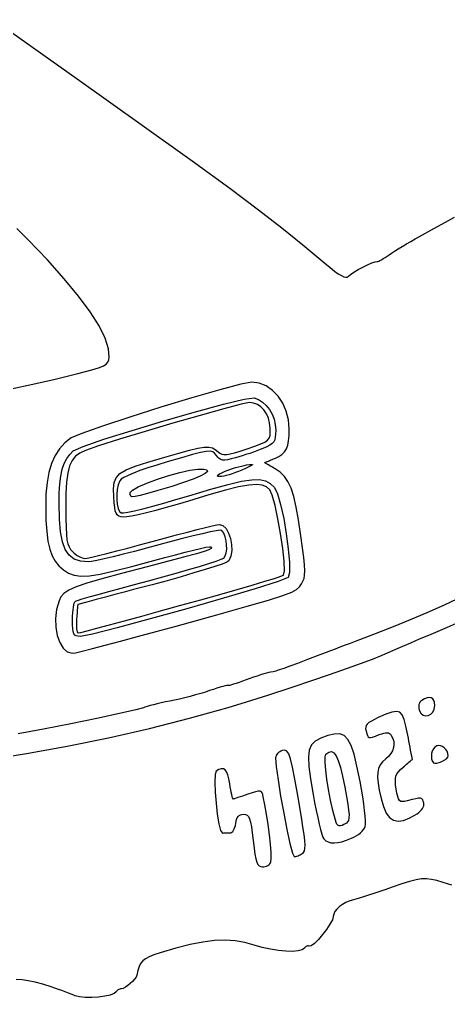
# Model space of a CAD drawing. Extents: x 7 to 348, y 3 to 340.
# Drawn here: x 201.6 to 237.4, y 5.8 to 87.2 of the extents above; entities that cross this region are included whole.
import ezdxf

# ---------------------------------------------------------------- set-up
doc = ezdxf.new("R2010")
doc.units = 0
doc.layers.get('0').update_dxf_attribs({"linetype": 'CONTINUOUS'})

msp = doc.modelspace()

# ---------------------------------------------------------------- linework, layer by layer
at = {"color": 7}
for points in [[(199.389969, 87.21158), (206.392094, 82.265145), (211.832927, 78.409741), (215.986696, 75.444217), (219.127634, 73.167426), (221.529978, 71.378216), (223.467955, 69.875437), (225.2158, 68.457942), (227.047747, 66.924578), (227.487395, 66.560765), (227.860756, 66.268278), (228.173447, 66.044033), (228.431076, 65.884941), (228.639263, 65.787916), (228.803621, 65.74987), (228.929763, 65.767706), (229.023302, 65.838361), (229.195799, 65.991057), (229.478434, 66.181382), (229.834333, 66.390543), (230.226624, 66.599743), (230.618428, 66.790186), (230.972874, 66.94308), (231.253086, 67.039631), (231.422191, 67.061052), (231.467818, 67.066978), (231.543789, 67.09609), (231.646053, 67.146066), (231.770558, 67.214581), (231.913255, 67.299312), (232.070089, 67.39794), (232.237012, 67.508134), (232.409969, 67.627576), (232.614608, 67.766452), (232.872328, 67.932348), (233.172711, 68.119035), (233.505344, 68.320285), (233.859804, 68.529866), (234.225671, 68.741552), (234.592535, 68.949113), (234.949969, 69.146318), (236.15433, 69.802787), (237.113713, 70.330413), (237.875366, 70.757192)], [(200.909171, 56.45325), (202.714964, 56.840882), (204.559256, 57.2643), (206.445558, 57.724096), (207.220851, 57.922273), (207.823012, 58.088869), (208.27479, 58.235709), (208.598922, 58.374534), (208.818153, 58.517141), (208.955228, 58.675326), (209.032884, 58.860831), (209.073869, 59.08548), (209.029201, 59.797922), (208.745483, 60.671795), (208.228085, 61.699338), (207.482367, 62.87275), (206.513695, 64.184284), (205.327433, 65.626155), (203.928949, 67.190586), (202.323601, 68.869803), (201.385551, 69.804994)], [(214.652866, 36.700234), (218.043701, 37.643252), (220.567047, 38.350952), (222.358797, 38.86914), (223.55484, 39.243564), (224.291065, 39.519973), (224.703361, 39.744198), (224.927617, 39.961961), (225.099725, 40.219037), (225.226564, 40.437364), (225.316344, 40.670762), (225.368719, 40.951827), (225.383338, 41.313298), (225.359857, 41.787713), (225.297944, 42.407812), (225.197241, 43.20619), (225.057408, 44.215502), (224.857812, 45.535511), (224.662057, 46.616733), (224.458451, 47.489562), (224.235309, 48.184421), (223.980945, 48.731706), (223.683669, 49.161813), (223.331797, 49.505136), (222.913643, 49.792072), (222.803712, 49.857011), (222.69378, 49.92195), (222.583849, 49.98689), (222.473921, 50.051829), (222.36399, 50.116768), (222.254058, 50.181708), (222.144127, 50.246647), (222.034196, 50.311586), (222.139417, 50.355839), (222.244638, 50.400063), (222.349859, 50.444315), (222.45508, 50.48854), (222.560301, 50.532792), (222.665521, 50.577044), (222.770742, 50.621269), (222.875963, 50.665521), (223.208319, 50.824271), (223.476848, 51.000604), (223.687561, 51.206654), (223.846472, 51.454614), (223.959601, 51.756677), (224.032961, 52.12492), (224.072566, 52.571565), (224.084419, 53.108775), (224.019669, 53.883447), (223.834528, 54.610226), (223.542668, 55.272009), (223.157765, 55.851778), (222.693484, 56.332402), (222.163499, 56.696836), (221.58148, 56.928032), (220.961102, 57.008889), (220.044047, 56.834814), (218.287422, 56.370587), (215.973285, 55.703244), (213.383701, 54.919824), (210.800736, 54.107362), (208.506449, 53.352813), (206.782904, 52.743298), (205.912164, 52.365769), (205.378942, 51.951608), (204.928679, 51.467371), (204.558005, 50.903914), (204.263546, 50.252066), (204.041925, 49.502653), (203.889768, 48.646503), (203.803702, 47.674502), (203.780334, 46.577419), (203.804012, 45.491598), (203.864362, 44.563369), (203.966081, 43.776194), (204.113872, 43.113508), (204.312441, 42.558801), (204.566495, 42.095533), (204.880735, 41.707167), (205.259872, 41.377136), (205.681075, 41.113258), (206.147464, 40.941865), (206.710613, 40.868261), (207.422078, 40.897725), (208.33343, 41.035619), (209.496234, 41.287248), (210.962051, 41.657947), (212.782449, 42.152993), (213.717917, 42.409138), (214.595783, 42.642931), (215.396462, 42.849631), (216.100375, 43.024496), (216.687936, 43.162784), (217.139568, 43.259728), (217.435684, 43.310612), (217.556707, 43.310641), (217.611856, 43.233933), (217.575542, 43.155475), (217.39052, 43.057318), (216.999538, 42.921569), (216.345352, 42.730307), (215.370709, 42.465639), (214.018362, 42.109644), (212.231063, 41.644429), (210.112339, 41.088762), (208.463388, 40.639323), (207.220939, 40.271615), (206.321708, 39.961114), (205.702425, 39.683295), (205.299812, 39.41366), (205.050593, 39.127684), (204.89149, 38.800842), (204.690864, 38.086256), (204.605876, 37.343955), (204.626986, 36.611842), (204.744678, 35.927848), (204.949405, 35.329904), (205.231639, 34.855827), (205.58184, 34.543605), (205.990481, 34.431111), (206.257649, 34.477424), (206.828912, 34.610153), (207.668738, 34.820013), (208.7416, 35.097664), (210.011967, 35.433818), (211.444309, 35.819165), (213.003102, 36.244417), (214.652866, 36.700234)], [(206.022222, 37.236682), (206.027048, 37.519779), (206.040849, 37.789612), (206.062665, 38.039915), (206.091528, 38.264338), (206.126469, 38.45656), (206.166522, 38.610286), (206.210724, 38.719167), (206.258104, 38.77691), (206.425142, 38.837926), (206.812289, 38.956234), (207.394536, 39.124805), (208.146862, 39.336698), (209.044258, 39.58494), (210.061708, 39.862534), (211.1742, 40.162536), (212.356717, 40.47792), (213.542688, 40.797198), (214.665075, 41.10832), (215.698169, 41.403524), (216.616269, 41.675078), (217.393658, 41.915193), (218.004636, 42.116107), (218.42349, 42.270087), (218.624514, 42.369345), (218.75091, 42.542629), (218.832218, 42.797815), (218.870132, 43.110094), (218.86635, 43.454687), (218.822552, 43.806816), (218.740442, 44.141644), (218.621709, 44.434421), (218.468044, 44.660368), (218.325502, 44.673915), (217.992599, 44.631017), (217.490909, 44.536614), (216.842021, 44.395588), (216.067516, 44.212877), (215.188972, 43.993364), (214.227977, 43.741961), (213.20611, 43.463605), (212.172, 43.180903), (211.17591, 42.917025), (210.241888, 42.677842), (209.393971, 42.469054), (208.656208, 42.296475), (208.052636, 42.165863), (207.607304, 42.083059), (207.34425, 42.053792), (206.693598, 42.105919), (206.159983, 42.279457), (205.734071, 42.592893), (205.406526, 43.064684), (205.168015, 43.713344), (205.009205, 44.557273), (204.920765, 45.615013), (204.893362, 46.905023), (204.908856, 47.776779), (204.957062, 48.537058), (205.040571, 49.195369), (205.161975, 49.761394), (205.323855, 50.244643), (205.528807, 50.65474), (205.779415, 51.001281), (206.078272, 51.293832), (206.902335, 51.660721), (208.636689, 52.257791), (210.977785, 52.996338), (213.622069, 53.787548), (216.265994, 54.542662), (218.606003, 55.17292), (220.338548, 55.589593), (221.160078, 55.703893), (221.527364, 55.567382), (221.866945, 55.354559), (222.17227, 55.075243), (222.436783, 54.739201), (222.653925, 54.356198), (222.817142, 53.936082), (222.91988, 53.48859), (222.955584, 53.023516), (222.949601, 52.690353), (222.925612, 52.42385), (222.874583, 52.210942), (222.787467, 52.038504), (222.655217, 51.893442), (222.468796, 51.762688), (222.219153, 51.633148), (221.897248, 51.491727), (221.659631, 51.39563), (221.389592, 51.292986), (221.096496, 51.186898), (220.789714, 51.080614), (220.478612, 50.977292), (220.172562, 50.880066), (219.880931, 50.792182), (219.613088, 50.716773), (219.242324, 50.620874), (218.945912, 50.556386), (218.710758, 50.524974), (218.523769, 50.528361), (218.371852, 50.56807), (218.241911, 50.645878), (218.120852, 50.763396), (217.995579, 50.922315), (217.857936, 51.091169), (217.701035, 51.203888), (217.481266, 51.254632), (217.155008, 51.237416), (216.678651, 51.146597), (216.008577, 50.976191), (215.101173, 50.720357), (213.912825, 50.373195), (213.052922, 50.113833), (212.294927, 49.871122), (211.640084, 49.645598), (211.089629, 49.437713), (210.644799, 49.248004), (210.306833, 49.076949), (210.076968, 48.925057), (209.956445, 48.792779), (209.827755, 48.468816), (209.742834, 48.081466), (209.700331, 47.660955), (209.69892, 47.237509), (209.737175, 46.841325), (209.813773, 46.502687), (209.927359, 46.251763), (210.076573, 46.11878), (210.260957, 46.121602), (210.639747, 46.186203), (211.189869, 46.306994), (211.888242, 46.478162), (212.711795, 46.693808), (213.637447, 46.94809), (214.642124, 47.23511), (215.702752, 47.549054), (217.537733, 48.092304), (218.988705, 48.49368), (220.113047, 48.75863), (220.968144, 48.892629), (221.611382, 48.901096), (222.100137, 48.789505), (222.4918, 48.563304), (222.84375, 48.227968), (223.102712, 47.715565), (223.368915, 46.816292), (223.622116, 45.663019), (223.84208, 44.388645), (224.008572, 43.126011), (224.101347, 42.007959), (224.100218, 41.16736), (223.984848, 40.737113), (223.172497, 40.417355), (221.257614, 39.811537), (218.598462, 39.020948), (215.553293, 38.146877), (212.480373, 37.2907), (209.737952, 36.553676), (207.684294, 36.037181), (206.677655, 35.842504), (206.478037, 35.850407), (206.323319, 35.88179), (206.207868, 35.948761), (206.126046, 36.063315), (206.072218, 36.237418), (206.040744, 36.483092), (206.025984, 36.812305), (206.022222, 37.236682)], [(215.043221, 38.42941), (216.722446, 38.896516), (218.298231, 39.340197), (219.735428, 39.750182), (220.998889, 40.116167), (222.053466, 40.42791), (222.864017, 40.675108), (223.395388, 40.847518), (223.612433, 40.934838), (223.688952, 41.307399), (223.658752, 42.099032), (223.543752, 43.174045), (223.365867, 44.396632), (223.147018, 45.631128), (222.909119, 46.741729), (222.67409, 47.592714), (222.463848, 48.048333), (222.184347, 48.289182), (221.826887, 48.43955), (221.349276, 48.493567), (220.709329, 48.445505), (219.86485, 48.28952), (218.773652, 48.019801), (217.393545, 47.630588), (215.682342, 47.11604), (214.73191, 46.831306), (213.816128, 46.569037), (212.957111, 46.334765), (212.176992, 46.133964), (211.497892, 45.972137), (210.94194, 45.854789), (210.531258, 45.787395), (210.287977, 45.775541), (210.058406, 45.809747), (209.880398, 45.863087), (209.746288, 45.951309), (209.648408, 46.090219), (209.579089, 46.295592), (209.530662, 46.583233), (209.495463, 46.968946), (209.465822, 47.468508), (209.44474, 48.128738), (209.489808, 48.64704), (209.646763, 49.058999), (209.961345, 49.400093), (210.479287, 49.705937), (211.246328, 50.012007), (212.308203, 50.353891), (213.71065, 50.767093), (214.868187, 51.098648), (215.773849, 51.343616), (216.467591, 51.506064), (216.989372, 51.590166), (217.379144, 51.600044), (217.676863, 51.539704), (217.922489, 51.413354), (218.155974, 51.225083), (218.307782, 51.103304), (218.464424, 51.021149), (218.645032, 50.980594), (218.868735, 50.983416), (219.154663, 51.031761), (219.521944, 51.127462), (219.989708, 51.272412), (220.577085, 51.468584), (221.222169, 51.690129), (221.70659, 51.869284), (222.052854, 52.025917), (222.283466, 52.179869), (222.420928, 52.351065), (222.487744, 52.559373), (222.506427, 52.82469), (222.499456, 53.166857), (222.45285, 53.613445), (222.346164, 54.023147), (222.185041, 54.388992), (221.975135, 54.703952), (221.722095, 54.961056), (221.431567, 55.153362), (221.109201, 55.273871), (220.760648, 55.315584), (220.068981, 55.173767), (218.620597, 54.79367), (216.648623, 54.243422), (214.386183, 53.59115), (212.066403, 52.904898), (209.922418, 52.252795), (208.187346, 51.702942), (207.094322, 51.323438), (206.632017, 51.106634), (206.262636, 50.838156), (205.976536, 50.490092), (205.764076, 50.034416), (205.615611, 49.443217), (205.521504, 48.688498), (205.472109, 47.742292), (205.4578, 46.576629), (205.461695, 45.652775), (205.476201, 44.916457), (205.505541, 44.340216), (205.553922, 43.896506), (205.625567, 43.557924), (205.724689, 43.296925), (205.855505, 43.086048), (206.022222, 42.897778), (206.145023, 42.784381), (206.277783, 42.678604), (206.4163, 42.582761), (206.556364, 42.499139), (206.69377, 42.430079), (206.824309, 42.377868), (206.943774, 42.344848), (207.047959, 42.333277), (207.245636, 42.362092), (207.633056, 42.444614), (208.187225, 42.575113), (208.885147, 42.747777), (209.703825, 42.956847), (210.620263, 43.196482), (211.61147, 43.460924), (212.654444, 43.744444), (213.697219, 44.027908), (214.687841, 44.292351), (215.603362, 44.531986), (216.420827, 44.741028), (217.117275, 44.913719), (217.669759, 45.044219), (218.055317, 45.126741), (218.251001, 45.155556), (218.550072, 45.063608), (218.813109, 44.813361), (219.029856, 44.443057), (219.190059, 43.99105), (219.283463, 43.495609), (219.299832, 42.995088), (219.228884, 42.527756), (219.060375, 42.131911), (218.890139, 42.029521), (218.486756, 41.869134), (217.876546, 41.65885), (217.085822, 41.406826), (216.140905, 41.121217), (215.068105, 40.810208), (213.893747, 40.481899), (212.644141, 40.144474), (211.869319, 39.938847), (211.094498, 39.733248), (210.319676, 39.527621), (209.544855, 39.321994), (208.770034, 39.116395), (207.995212, 38.910768), (207.220391, 38.705169), (206.44557, 38.499542), (206.434732, 38.351093), (206.423895, 38.202644), (206.413058, 38.054224), (206.40222, 37.905775), (206.391383, 37.757326), (206.380546, 37.608877), (206.369708, 37.460456), (206.358871, 37.312007), (206.345889, 37.073445), (206.342361, 36.850884), (206.347751, 36.649208), (206.361552, 36.473271), (206.383199, 36.327983), (206.412157, 36.218142), (206.447892, 36.148687), (206.489864, 36.124416), (206.703744, 36.171463), (207.23216, 36.306308), (208.040029, 36.519471), (209.092272, 36.801496), (210.353803, 37.142984), (211.789543, 37.534427), (213.364408, 37.966368), (215.043221, 38.42941)], [(210.82, 47.827607), (211.003221, 48.03092), (211.49849, 48.302249), (212.224225, 48.613342), (213.098834, 48.93595), (214.040737, 49.241879), (214.968348, 49.502878), (215.800076, 49.690726), (216.454338, 49.77717), (216.961175, 49.773784), (217.225982, 49.70653), (217.258852, 49.582098), (217.069876, 49.407177), (216.669146, 49.188511), (216.066754, 48.932874), (215.272792, 48.646955), (214.29735, 48.337526), (213.13256, 47.988643), (212.26204, 47.733768), (211.642954, 47.566665), (211.232476, 47.48101), (210.987773, 47.470568), (210.866011, 47.529016), (210.824363, 47.65009), (210.82, 47.827607)], [(218.681689, 49.566096), (218.89008, 49.651948), (219.119492, 49.737462), (219.362407, 49.820435), (219.611296, 49.898554), (219.858638, 49.969561), (220.096907, 50.031198), (220.318581, 50.081236), (220.516134, 50.117361), (220.76401, 50.153147), (220.932635, 50.169516), (221.019393, 50.163589), (221.02165, 50.132262), (220.9368, 50.072826), (220.762209, 49.982402), (220.495261, 49.858055), (220.133331, 49.696963), (219.866693, 49.58492), (219.595675, 49.480668), (219.327798, 49.38649), (219.070586, 49.304617), (218.831566, 49.237364), (218.61826, 49.186931), (218.438191, 49.155604), (218.298886, 49.145726), (218.173895, 49.153346), (218.097281, 49.17282), (218.069538, 49.204457), (218.091185, 49.248963), (218.162719, 49.306875), (218.284645, 49.378729), (218.457461, 49.465089), (218.681689, 49.566096)], [(238.579654, 39.186951), (237.003305, 38.452721), (235.558584, 37.804852), (234.170085, 37.21021), (232.762391, 36.635775), (231.260091, 36.048442), (229.587778, 35.415164), (229.170769, 35.258841), (228.742765, 35.09803), (228.315918, 34.937277), (227.902383, 34.781208), (227.514314, 34.634424), (227.163864, 34.501497), (226.86319, 34.387028), (226.624444, 34.295616), (225.603503, 33.903948), (224.784598, 33.592714), (224.139489, 33.352034), (223.639928, 33.171948), (223.257666, 33.042606), (222.96446, 32.954045), (222.732061, 32.896387), (222.532222, 32.859726), (222.388597, 32.831024), (222.196146, 32.7822), (221.963265, 32.715962), (221.698343, 32.634908), (221.409776, 32.54169), (221.105953, 32.438933), (220.795266, 32.329318), (220.486111, 32.215469), (220.188477, 32.105459), (219.910807, 32.006822), (219.659186, 31.92145), (219.439685, 31.851205), (219.258382, 31.797978), (219.121358, 31.763603), (219.034685, 31.750056), (219.004444, 31.759088), (218.972624, 31.768683), (218.881429, 31.756265), (218.737253, 31.723894), (218.546488, 31.67332), (218.315532, 31.606264), (218.050773, 31.524589), (217.758614, 31.429988), (217.445443, 31.324324), (217.096411, 31.209742), (216.701466, 31.0896), (216.27421, 30.967454), (215.828248, 30.846945), (215.377178, 30.731601), (214.9346, 30.625034), (214.514117, 30.530772), (214.129332, 30.452427), (213.767281, 30.380432), (213.411951, 30.304345), (213.072382, 30.226508), (212.757605, 30.149207), (212.476647, 30.074701), (212.23855, 30.005359), (212.05234, 29.943439), (211.927051, 29.891256), (211.297077, 29.715065), (209.929857, 29.406342), (208.04501, 29.008917), (205.862168, 28.566562), (203.600956, 28.123021), (201.480996, 27.722124)], [(198.858147, 25.559738), (202.183213, 26.083175), (205.582921, 26.700395), (209.01108, 27.402451), (212.421512, 28.180453), (215.768027, 29.025483), (219.004444, 29.928566), (220.519557, 30.389096), (222.310912, 30.958621), (224.253244, 31.594665), (226.221298, 32.254698), (228.089813, 32.896217), (229.733534, 33.476777), (231.027201, 33.953873), (231.845556, 34.284976), (232.093397, 34.394874), (232.474934, 34.561018), (232.971069, 34.775196), (233.562703, 35.029281), (234.230734, 35.315031), (234.956065, 35.62429), (235.719592, 35.948846), (236.502222, 36.28057), (237.279093, 36.610685), (238.026112, 36.930669)], [(236.22, 30.089574), (236.200978, 30.32348), (236.145042, 30.506952), (236.053935, 30.639286), (235.929387, 30.719861), (235.773135, 30.748083), (235.586911, 30.722965), (235.372444, 30.644169), (235.131475, 30.510903), (235.051696, 30.44794), (234.986641, 30.370413), (234.936736, 30.280102), (234.902415, 30.178728), (234.884098, 30.068068), (234.882123, 29.949817), (234.897137, 29.825724), (234.92948, 29.697567), (235.059243, 29.443567), (235.240305, 29.288994), (235.451517, 29.227413), (235.671741, 29.252531), (235.879829, 29.357659), (236.054643, 29.536503), (236.175036, 29.782657), (236.22, 30.089574)], [(234.755597, 21.072771), (234.888219, 21.167118), (235.00625, 21.272274), (235.107821, 21.385248), (235.191063, 21.502934), (235.2541, 21.622371), (235.295065, 21.740453), (235.312083, 21.854216), (235.303277, 21.960586), (235.262914, 22.123033), (235.213511, 22.24199), (235.140757, 22.31946), (235.03034, 22.357475), (234.867944, 22.357475), (234.639262, 22.322649), (234.32998, 22.254436), (233.925785, 22.154896), (233.698232, 22.103616), (233.519901, 22.083861), (233.382318, 22.104463), (233.277004, 22.174595), (233.195489, 22.303232), (233.129297, 22.499376), (233.069957, 22.77206), (233.008988, 23.130284), (232.958956, 23.479196), (232.934967, 23.765284), (232.94143, 24.002548), (232.982841, 24.20493), (233.063632, 24.386455), (233.188259, 24.561123), (233.361171, 24.742874), (233.586819, 24.945707), (233.682213, 25.027749), (233.777607, 25.109819), (233.873003, 25.191861), (233.968397, 25.273931), (234.063791, 25.355973), (234.159185, 25.438044), (234.254582, 25.520086), (234.349976, 25.602156), (234.302444, 25.854067), (234.254912, 26.105979), (234.20738, 26.35789), (234.159846, 26.609802), (234.112314, 26.861714), (234.064782, 27.113625), (234.01725, 27.365537), (233.969718, 27.617448), (233.819909, 28.365563), (233.674262, 28.923036), (233.508231, 29.304488), (233.297273, 29.524621), (233.016834, 29.598084), (232.642373, 29.539523), (232.149342, 29.363614), (231.513197, 29.085032), (231.189262, 28.931616), (230.931714, 28.793355), (230.735324, 28.664577), (230.594865, 28.539553), (230.505107, 28.412525), (230.460827, 28.277792), (230.456791, 28.129653), (230.487776, 27.962352), (230.546241, 27.737562), (230.597273, 27.574522), (230.655955, 27.469225), (230.73737, 27.417635), (230.856609, 27.414813), (231.028751, 27.458614), (231.268885, 27.54407), (231.592095, 27.667176), (231.794866, 27.738832), (231.96935, 27.78791), (232.118611, 27.814157), (232.245721, 27.817544), (232.353742, 27.797788), (232.445738, 27.754467), (232.524777, 27.687524), (232.593924, 27.596733), (232.724435, 27.344088), (232.799608, 27.087491), (232.820154, 26.829879), (232.786753, 26.574242), (232.700116, 26.323544), (232.560941, 26.080664), (232.36993, 25.84862), (232.127783, 25.63035), (231.865376, 25.393255), (231.66764, 25.13663), (231.532811, 24.84549), (231.459123, 24.504876), (231.444814, 24.09983), (231.48811, 23.615424), (231.587249, 23.036615), (231.740467, 22.348529), (231.939615, 21.662051), (232.174048, 21.132631), (232.451518, 20.757049), (232.779773, 20.531977), (233.166562, 20.454168), (233.61963, 20.520293), (234.146731, 20.727106), (234.755597, 21.072771)], [(229.287426, 19.024233), (229.482331, 19.115955), (229.671443, 19.224498), (229.850101, 19.345769), (230.013645, 19.475817), (230.157418, 19.610634), (230.276756, 19.746129), (230.367002, 19.878379), (230.423494, 20.00329), (230.448019, 20.18507), (230.446608, 20.480274), (230.421124, 20.873466), (230.373267, 21.34918), (230.304808, 21.891978), (230.217514, 22.486422), (230.113146, 23.117076), (229.993464, 23.768502), (229.734356, 25.033168), (229.489869, 26.020466), (229.241615, 26.756388), (228.971207, 27.2669), (228.660254, 27.578022), (228.290368, 27.715746), (227.843162, 27.706151), (227.300245, 27.575002), (226.706359, 27.365198), (226.258439, 27.120511), (225.946496, 26.801036), (225.760545, 26.366865), (225.690597, 25.778037), (225.726667, 24.994672), (225.85877, 23.976782), (226.076916, 22.684514), (226.203194, 22.003935), (226.332483, 21.355078), (226.461128, 20.753183), (226.585484, 20.213405), (226.701895, 19.750955), (226.806712, 19.381047), (226.896287, 19.118834), (226.966966, 18.979557), (227.127675, 18.828907), (227.324689, 18.722876), (227.558332, 18.661493), (227.828929, 18.644842), (228.136806, 18.672782), (228.482291, 18.745341), (228.865704, 18.862576), (229.287426, 19.024233)], [(225.176069, 17.750988), (225.282021, 17.844121), (225.355898, 17.98162), (225.397227, 18.182054), (225.405524, 18.464107), (225.380321, 18.846348), (225.321165, 19.347406), (225.227563, 19.985934), (225.099047, 20.780558), (224.796852, 22.581672), (224.555727, 23.956151), (224.359859, 24.959028), (224.193447, 25.645308), (224.040683, 26.070024), (223.885757, 26.288153), (223.712868, 26.354758), (223.506205, 26.324842), (223.395517, 26.286488), (223.292122, 26.232556), (223.198289, 26.165471), (223.116295, 26.087719), (223.048409, 26.001811), (222.996907, 25.910201), (222.964059, 25.815403), (222.952121, 25.719871), (223.005275, 24.992584), (223.153537, 23.885708), (223.369316, 22.546225), (223.625023, 21.12106), (223.893064, 19.757108), (224.145848, 18.601351), (224.355781, 17.800687), (224.495278, 17.502096), (224.562354, 17.508022), (224.640163, 17.523262), (224.725913, 17.546687), (224.816811, 17.577223), (224.910063, 17.61394), (225.00288, 17.655794), (225.092466, 17.701853), (225.176069, 17.750988)], [(227.932045, 20.531667), (227.722055, 21.336169), (227.529867, 22.205752), (227.362523, 23.091168), (227.227068, 23.943225), (227.130537, 24.712676), (227.079974, 25.350329), (227.082514, 25.806964), (227.145012, 26.033363), (227.379197, 26.211784), (227.595328, 26.253863), (227.797092, 26.153195), (227.988176, 25.903259), (228.17227, 25.497705), (228.353058, 24.930015), (228.534231, 24.193782), (228.719476, 23.282543), (228.863302, 22.499433), (228.969034, 21.870077), (229.037459, 21.376132), (229.069369, 20.999111), (229.065559, 20.720671), (229.026802, 20.522382), (228.953895, 20.385814), (228.847627, 20.292596), (228.651102, 20.176603), (228.486304, 20.100121), (228.349102, 20.064222), (228.235355, 20.070149), (228.140923, 20.118691), (228.06167, 20.211119), (227.993456, 20.348448), (227.932045, 20.531667)], [(237.344568, 25.903823), (237.317108, 26.093025), (237.248068, 26.270402), (237.145116, 26.429434), (237.015901, 26.563518), (236.868087, 26.66619), (236.709325, 26.730847), (236.547279, 26.750885), (236.389599, 26.719925), (236.235534, 26.62459), (236.109973, 26.476875), (236.015787, 26.291512), (235.955846, 26.083232), (235.933014, 25.866796), (235.950173, 25.656907), (236.010207, 25.468354), (236.115976, 25.315813), (236.228122, 25.269613), (236.395678, 25.278362), (236.596851, 25.331843), (236.809864, 25.41953), (237.012923, 25.530979), (237.184249, 25.65575), (237.302051, 25.783455), (237.344568, 25.903823)], [(222.563476, 17.054124), (222.590851, 17.328444), (222.573212, 17.8389), (222.517685, 18.525264), (222.431398, 19.327227), (222.321484, 20.184562), (222.195068, 21.036929), (222.059277, 21.824103), (221.921237, 22.485802), (221.870959, 22.680168), (221.815818, 22.822154), (221.7425, 22.913989), (221.637688, 22.957846), (221.488056, 22.955024), (221.280296, 22.90953), (221.001079, 22.822634), (220.637094, 22.696565), (220.40646, 22.615821), (220.187814, 22.540524), (219.986188, 22.472255), (219.806622, 22.412706), (219.654143, 22.363543), (219.533795, 22.326374), (219.450604, 22.30295), (219.409608, 22.294765), (219.387962, 22.32073), (219.360276, 22.395039), (219.327662, 22.512472), (219.29127, 22.667891), (219.252247, 22.856021), (219.211737, 23.071695), (219.170879, 23.309693), (219.130818, 23.564822), (219.05626, 23.979011), (218.968049, 24.307151), (218.863294, 24.551922), (218.739102, 24.716006), (218.592589, 24.802084), (218.42086, 24.812808), (218.221027, 24.750832), (217.990197, 24.618865), (217.896784, 24.329164), (217.871497, 23.711775), (217.902894, 22.879925), (217.979563, 21.946672), (218.09009, 21.025245), (218.223047, 20.228758), (218.367017, 19.670381), (218.510578, 19.46323), (218.561356, 19.466052), (218.624689, 19.468874), (218.698053, 19.471696), (218.778915, 19.471696), (218.864753, 19.471696), (218.953038, 19.471696), (219.041241, 19.471696), (219.126833, 19.471894), (219.212445, 19.487134), (219.29451, 19.530794), (219.37139, 19.600446), (219.441449, 19.693467), (219.503049, 19.807343), (219.554552, 19.939452), (219.594323, 20.087223), (219.620711, 20.248118), (219.650592, 20.441722), (219.692866, 20.604875), (219.748746, 20.738987), (219.819434, 20.845498), (219.906142, 20.925846), (220.010076, 20.981472), (220.132444, 21.013787), (220.274456, 21.024229), (220.442488, 21.008989), (220.579479, 20.952206), (220.691405, 20.837821), (220.784239, 20.64972), (220.863964, 20.371731), (220.936552, 19.98774), (221.00798, 19.481574), (221.084222, 18.83712), (221.159468, 18.203362), (221.230605, 17.70222), (221.302953, 17.318877), (221.381834, 17.038489), (221.472577, 16.84624), (221.580501, 16.727283), (221.71093, 16.666774), (221.869189, 16.649841), (221.980749, 16.658026), (222.090928, 16.681732), (222.196874, 16.718986), (222.295745, 16.768318), (222.384688, 16.828008), (222.46086, 16.896447), (222.521407, 16.97197), (222.563487, 17.052939), (222.563487, 17.052939), (222.563487, 17.052967), (222.563487, 17.052967), (222.563487, 17.052967), (222.563487, 17.052996), (222.563487, 17.052996), (222.563487, 17.053024), (222.563476, 17.054124)], [(237.648829, 15.123342), (236.925341, 15.344717), (236.405375, 15.501717), (235.95639, 15.606732), (235.541145, 15.65629), (235.122407, 15.646977), (234.662943, 15.575377), (234.125516, 15.438104), (233.472888, 15.231659), (232.66783, 14.952626), (232.148053, 14.770564), (231.635311, 14.594683), (231.142814, 14.429273), (230.683774, 14.278623), (230.271405, 14.146994), (229.91892, 14.038649), (229.639532, 13.957934), (229.446452, 13.909053), (229.125238, 13.816568), (228.816795, 13.684742), (228.530384, 13.521308), (228.275275, 13.333968), (228.060727, 13.130402), (227.896011, 12.918396), (227.790386, 12.705572), (227.753119, 12.49972), (227.678971, 12.235475), (227.481074, 11.867655), (227.196238, 11.441781), (226.861283, 11.003264), (226.513023, 10.597655), (226.18827, 10.270418), (225.923845, 10.06702), (225.75656, 10.032984), (225.708303, 10.054716), (225.65629, 10.063747), (225.602159, 10.060642), (225.547547, 10.045967), (225.494094, 10.020284), (225.443438, 9.984273), (225.397218, 9.938553), (225.357075, 9.883774), (225.167103, 9.739417), (224.827157, 9.647949), (224.364578, 9.60776), (223.806698, 9.617356), (223.180859, 9.675127), (222.514397, 9.779549), (221.834648, 9.92907), (221.168948, 10.12211), (220.376163, 10.343147), (219.571234, 10.481436), (218.733226, 10.535255), (217.841198, 10.502884), (216.874209, 10.382601), (215.81132, 10.172713), (214.631592, 9.87144), (213.314088, 9.47712), (212.809193, 9.309395), (212.410317, 9.153044), (212.101898, 8.993221), (211.868382, 8.815026), (211.694203, 8.603642), (211.563802, 8.344138), (211.461618, 8.0217), (211.372089, 7.621424), (211.310652, 7.473709), (211.188723, 7.299239), (211.022503, 7.11238), (210.82819, 6.927383), (210.621984, 6.758614), (210.420085, 6.620325), (210.238693, 6.526881), (210.094009, 6.492535), (210.02056, 6.487173), (209.948328, 6.47165), (209.879159, 6.447097), (209.814897, 6.41467), (209.757388, 6.375413), (209.708482, 6.330398), (209.670023, 6.280727), (209.643861, 6.227472), (209.489432, 6.090142), (209.161301, 5.97144), (208.707702, 5.875908), (208.176865, 5.80809), (207.61702, 5.772614), (207.076396, 5.772614), (206.603225, 5.815456), (206.245739, 5.904299), (205.976468, 6.010951), (205.690555, 6.122429), (205.400549, 6.234019), (205.119012, 6.340953), (204.858501, 6.438489), (204.631572, 6.521942), (204.450778, 6.586515), (204.328677, 6.627522), (203.542976, 6.866366), (202.890033, 7.045775), (202.330036, 7.169558), (201.823173, 7.241524), (201.329637, 7.265513)]]:
    msp.add_lwpolyline(points, dxfattribs=at)

doc.saveas('drawing.dxf')
